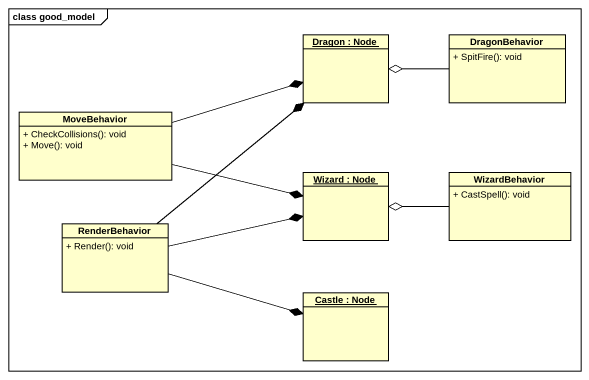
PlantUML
@startuml
mainframe class good_model
hide circle
hide empty members
skinparam classAttributeIconSize 0
object "Dragon : Node" as Dragon
class DragonBehavior {
  + SpitFire(): void
}
class MoveBehavior {
  + CheckCollisions(): void
  + Move(): void
}
object "Wizard : Node" as Wizard
class WizardBehavior {
  + CastSpell(): void
}
class RenderBehavior {
  + Render(): void
}
object "Castle : Node" as Castle
DragonBehavior -left-o Dragon
MoveBehavior -right-* Dragon
MoveBehavior -right-* Wizard
WizardBehavior -left-o Wizard
RenderBehavior -up-* Dragon
RenderBehavior -right-* Wizard
RenderBehavior -right-* Castle
@enduml
